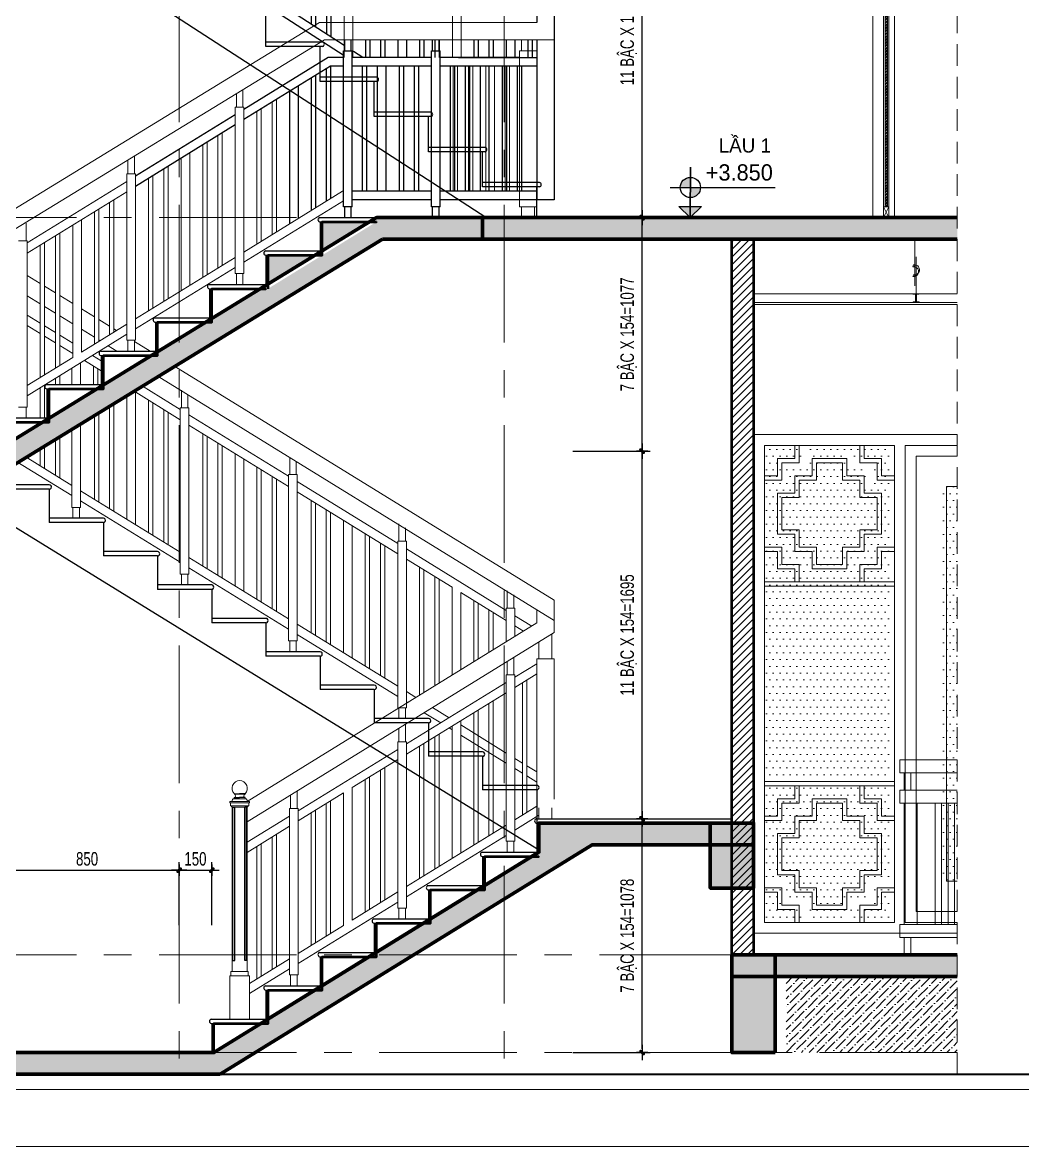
# Model space of a CAD drawing. Header units: inches. Extents: x 88947 to 296847, y 35049 to 161062.
# Drawn here: x 225473 to 230088, y 87555 to 92738 of the extents above; entities that cross this region are included whole.
import ezdxf
from ezdxf.xclip import XClip

# ---------------------------------------------------------------- set-up
doc = ezdxf.new("R2010")
doc.units = ezdxf.units.IN
doc.header["$MEASUREMENT"] = 0
doc.header["$XCLIPFRAME"] = 0
doc.header["$PDMODE"] = 1
for name, pattern in [('ACAD_ISO03W100', [30, 12, -18]), ('CENTER', [50.8, 31.75, -6.35, 6.35, -6.35]), ('DASHED', [0.75, 0.5, -0.25])]:
    doc.linetypes.add(name, pattern=pattern)
for name, color, linetype, lineweight in [('A-Dims', 145, 'Continuous', 25), ('A-Text', 30, 'Continuous', 9), ('A-Wall', 2, 'Continuous', 35), ('CUA', 42, 'Continuous', 20), ('DIM', 7, 'Continuous', 25), ('HACTH', 8, 'Continuous', 5), ('HATCH', 8, 'Continuous', 5), ('KHUNG 1', 6, 'Continuous', 70), ('KHUNG 2', 144, 'Continuous', 18), ('KY HIEU', 4, 'Continuous', 25), ('mb$0$CUA', 42, 'Continuous', 20), ('mb$0$HATCH', 69, 'Continuous', 15), ('mb$0$net manh', 251, 'Continuous', 5), ('NETMANH', 192, 'Continuous', 18), ('netthay', 254, 'Continuous', 25), ('NTHAY2', 51, 'Continuous', 25), ('THAY', 3, 'Continuous', 18), ('TRUC', 252, 'ACAD_ISO03W100', 13), ('TUONG', 4, 'Continuous', 50), ('vdung', 56, 'Continuous', 9)]:
    doc.layers.add(name, color=color, linetype=linetype, lineweight=lineweight)
doc.layers.add('NHO', color=8, linetype='Continuous')
doc.layers.add('text', color=2, linetype='Continuous')
doc.styles.add('FRANKO', font='VFRANKO.TTF')
doc.styles.add('TEXT', font='VHELVCN.TTF')
doc.styles.add('VNI-HELVE-CONDENSE', font='VNARIAL.TTF', dxfattribs={"width": 0.7})
doc.dimstyles.new('TAS-50', dxfattribs={"dimscale": 25, "dimtxt": 2.5, "dimasz": 0.7, "dimexe": 1.5, "dimexo": 1.5, "dimgap": 0.8, "dimtad": 1, "dimdec": 0, "dimzin": 3, "dimdsep": 46, "dimtxsty": 'VNI-HELVE-CONDENSE', "dimblk": 'TICK', "dimcen": 2.5, "dimclrt": 71, "dimazin": 2, "dimtfac": 0.75, "dimtdec": 0, "dimtix": 1, "dimtmove": 2, "dimatfit": 2, "dimldrblk": 'TICK123', "dimfxl": 1.5, "dimtolj": 1, "dimtzin": 0, "dimarcsym": 0})
pattern_1 = [(45, (228746.373, 88437.934), (-17.67767, 17.67767), [])]
pattern_2 = [(180, (1285.023, 940), (-15.625, 31.25), [0, -31.25])]
pattern_3 = [(7e-15, (1414.978, 940), (15.625, 31.25), [0, -31.25])]

# ---------------------------------------------------------------- blocks, each defined once
blk = doc.blocks.new('A$C321E587E')
at = {"layer": 'netthay'}
for p, q in [((-12.3, 154), (250, 154)), ((-12.3, 134), (250, 134)), ((-10, 134), (-10, 0))]:
    blk.add_line(p, q, dxfattribs=at)
blk.add_arc((-9.7, 144), 10.3, 104.4486, 255.5514, dxfattribs=at)
at = {"layer": 'TUONG'}
blk.add_lwpolyline([(0, -20), (0, 134), (250, 134), (250, 134)], dxfattribs=at)
blk = doc.blocks.new('A$C779A4126')
at = {"layer": 'netthay'}
for p, q in [((0, 154), (-250, 154)), ((0, 134), (-250, 134)), ((0, 134), (0, -20))]:
    blk.add_line(p, q, dxfattribs=at)
blk.add_arc((0.3, 144), 10, 268.513, 91.487, dxfattribs=at)
blk = doc.blocks.new('A$C1CBE0E52')
at = {"layer": 'NHO'}
for p, q in [((-24.3, 1039.7), (0, 1039.7)), ((24.9, 1039.7), (0, 1039.7)), ((-24.8, 1021.4), (0, 1021.4)), ((25.5, 1021.4), (0, 1021.4)), ((-35, 977.6), (-22.8, 977.6)), ((-31.9, 419.5), (-31.9, 977.6)), ((-22.8, 419.5), (-22.8, 977.6)), ((23.4, 419.5), (23.4, 977.6)), ((35, 977.6), (23.4, 977.6)), ((32, 419.5), (32, 977.6)), ((-31.9, 270.2), (-31.9, 419.5)), ((-22.8, 270.2), (-22.8, 419.5)), ((23.4, 270.2), (23.5, 419.5)), ((32, 270.2), (32, 419.5)), ((-35, 270.2), (-22.8, 270.2)), ((35, 270.2), (23.4, 270.2))]:
    blk.add_line(p, q, dxfattribs=at)
at = {"layer": 'THAY'}
for p, q in [((-24.3, 1036.7), (-24.3, 1039.7)), ((-24.3, 1036.7), (0, 1036.7)), ((24.9, 1036.7), (0, 1036.7)), ((24.9, 1036.7), (24.9, 1039.7)), ((-45.2, 1004.1), (0, 1004.1)), ((-45.2, 998), (-45.2, 1004.1)), ((-45.2, 998), (0, 998)), ((-42.1, 983.7), (-42.1, 998)), ((-24.8, 1016.3), (-24.8, 1021.4)), ((-24.8, 1016.3), (0, 1016.3)), ((25.5, 1016.3), (0, 1016.3)), ((45.2, 1004.1), (0, 1004.1)), ((45.2, 998), (0, 998)), ((25.5, 1016.3), (25.5, 1021.4)), ((42.2, 983.7), (42.2, 998)), ((45.2, 998), (45.2, 1004.1)), ((-42.1, 983.7), (0, 983.7)), ((-35, 977.6), (0, 977.6)), ((-35, 419.5), (-35, 977.6)), ((42.2, 983.7), (0, 983.7)), ((35, 977.6), (0, 977.6)), ((35, 419.5), (35, 977.6)), ((-35, 220), (-35, 419.5)), ((35, 220), (35, 419.5)), ((-40.1, 199.9), (-40.1, 220)), ((-40.1, 220), (40.1, 220)), ((40.1, 199.9), (40.1, 220)), ((-45.2, 0), (-45.2, 199.9)), ((-45.2, 199.9), (45.2, 199.9)), ((45.2, 0), (45.2, 199.9))]:
    blk.add_line(p, q, dxfattribs=at)
blk.add_lwpolyline([(45.2, 0), (-45.2, 0)], dxfattribs=at)
for centre, radius, start, end in [((0.3, 1064.8), 35.2, 314.4153, 225.5847), ((-26.9, 1029.1), 7.99, 284.8442, 71.0811), ((27.5, 1029.1), 7.99, 108.9189, 255.1558), ((-24.6, 1005.8), 10.5, 90.9657, 189.4231), ((25.2, 1006.2), 10.1, 347.5717, 88.3198), ((-32.7, 983.5), 6.4, 178.6567, 248.7234), ((32.7, 983.5), 6.4, 291.2766, 1.3433)]:
    blk.add_arc(centre, radius, start, end, dxfattribs=at)
blk = doc.blocks.new('A$C07F568BA')
at = {"layer": 'THAY'}
for points in [[(15, 817.4), (15, 897.7)], [(-15, 817.4), (-15, 879.2)], [(-20, 50), (-20, 817.4)], [(-20, 817.4), (20, 817.4)], [(20, 50), (20, 817.4)], [(20, 50), (-20, 50)], [(-15, 0), (-15, 50)], [(15, 0), (15, 50)]]:
    blk.add_lwpolyline(points, dxfattribs=at)
blk = doc.blocks.new('A$C10AF0E8B')
at = {"layer": 'THAY'}
for points in [[(380, 844.8), (380, 234.1)], [(400, 857.1), (400, 246.4)], [(310, 801.7), (310, 191)], [(330, 814), (330, 203.3)], [(210, 740.1), (210, 129.4)], [(250, 764.7), (250, 154)], [(130, 690.8), (130, 80.1)], [(150, 703.1), (150, 92.4)], [(60, 647.7), (60, 37)], [(80, 660), (80, 49.3)]]:
    blk.add_lwpolyline(points, dxfattribs=at)
at = {"layer": 'NETMANH'}
blk.add_blockref('A$C07F568BA', (480, 158.9), dxfattribs=at)
blk = doc.blocks.new('A$C20893CA2')
at = {"layer": 'THAY'}
for points in [[(380, 844.8), (380, 234.1)], [(400, 857.1), (400, 246.4)], [(310, 801.7), (310, 191)], [(330, 814), (330, 203.3)], [(210, 740.1), (210, 129.4)], [(250, 764.7), (250, 154)], [(130, 690.8), (130, 80.1)], [(150, 703.1), (150, 92.4)], [(60, 647.7), (60, 37)], [(80, 660), (80, 49.3)]]:
    blk.add_lwpolyline(points, dxfattribs=at)
blk = doc.blocks.new('A$C775C7D07')
blk.add_line((12.2, 141.9), (-250, 141.9))
for points in [[(12.2, 161.9), (-250, 161.9)], [(0, -20), (0, 141.9), (0, 141.9)]]:
    blk.add_lwpolyline(points)
blk.add_arc((9.7, 151.9), 10.3, 284.4486, 75.5514)
blk = doc.blocks.new('A$C74974F73')
for points in [[(465, 489.7), (5, 787.6)], [(465, 442), (5, 739.9)], [(62.8, 702.5), (62.8, 83)], [(82.8, 689.6), (82.8, 70.1)], [(132.8, 657.2), (132.8, 37.7)], [(152.8, 644.2), (152.8, 24.2)], [(212.8, 605.4), (212.8, -14.1)], [(252.8, 579.5), (252.8, -40)], [(312.8, 540.6), (312.8, -78.9)], [(332.8, 527.7), (332.8, -91.9)], [(382.8, 495.3), (382.8, -124.2)], [(402.8, 482.3), (402.8, -137.2)], [(465, -177.5), (5, 120.4)], [(465, -225.2), (5, 72.8)]]:
    blk.add_lwpolyline(points)
blk = doc.blocks.new('A$C7AC3160D')
at = {"layer": 'CUA'}
for points in [[(160, 0), (160, -80), (80, -80), (80, -160), (0, -160)], [(140, 0), (140, -60), (60, -60), (60, -140), (0, -140)], [(440, 0), (440, -80), (520, -80), (520, -160), (600, -160)], [(460, 0), (460, -60), (540, -60), (540, -140), (600, -140)], [(520, -240), (440, -240), (440, -160), (360, -160), (360, -80), (240, -80), (240, -160), (160, -160), (160, -240), (80, -240), (80, -390), (160, -390), (160, -470), (240, -470), (240, -550), (360, -550), (360, -470), (440, -470), (440, -390), (520, -390), (520, -240)], [(160, -630), (160, -550), (80, -550), (80, -470), (0, -470)], [(140, -630), (140, -570), (60, -570), (60, -490), (0, -490)], [(440, -630), (440, -550), (520, -550), (520, -470), (600, -470)], [(460, -630), (460, -570), (540, -570), (540, -490), (600, -490)], [(600, -630), (0, -630)], [(600, -650), (0, -650)]]:
    blk.add_lwpolyline(points, dxfattribs=at)
blk.add_lwpolyline([(540, -220), (460, -220), (460, -140), (380, -140), (380, -60), (220, -60), (220, -140), (140, -140), (140, -220), (60, -220), (60, -410), (140, -410), (140, -490), (220, -490), (220, -570), (380, -570), (380, -490), (460, -490), (460, -410), (540, -410)], close=True, dxfattribs=at)
blk = doc.blocks.new('A$C37A56C2E')
at = {"layer": 'HACTH'}
h = blk.add_hatch(dxfattribs=at)
h.set_pattern_fill('DOTS', color=256, scale=500, style=0)
h.set_pattern_definition(pattern_2)
h.paths.add_polyline_path([(1280, 240), (1280, 2060), (865, 2060), (865, 240)])
h = blk.add_hatch(dxfattribs=at)
h.set_pattern_fill('DOTS', color=256, scale=500, style=0)
h.set_pattern_definition(pattern_2)
h.paths.add_polyline_path([(1280, 240), (1280, 2060), (865, 2060), (865, 240)])
h = blk.add_hatch(dxfattribs=at)
h.set_pattern_fill('DOTS', color=256, scale=500, style=0)
h.set_pattern_definition(pattern_3)
h.paths.add_polyline_path([(1420, 2060), (1835, 2060), (1835, 240), (1420, 240)])
h = blk.add_hatch(dxfattribs=at)
h.set_pattern_fill('DOTS', color=256, scale=500, style=0)
h.set_pattern_definition(pattern_3)
h.paths.add_polyline_path([(1420, 2060), (1810, 2060), (1810, 240), (1420, 240)])
at = {"layer": 'HATCH'}
h = blk.add_hatch(dxfattribs=at)
h.set_pattern_fill('DOTS', color=256, scale=500, style=0)
h.set_pattern_definition([(180, (625.022, 50.008), (-15.625, 31.25), [0, -31.25])])
h.paths.add_polyline_path([(50, 2050), (150, 2050), (150, 2150), (250, 2150), (250, 2250), (425, 2250), (425, 2150), (525, 2150), (525, 2050), (625, 2050), (625, 250), (525, 250), (525, 150), (425, 150), (425, 50), (250, 50), (250, 150), (150, 150), (150, 250), (50, 250)])
h.paths.add_polyline_path([(445, 2250), (625, 2250), (625, 2070), (545, 2070), (545, 2170), (445, 2170)], flags=17)
h.paths.add_polyline_path([(50, 2250), (230, 2250), (230, 2170), (130, 2170), (130, 2070), (50, 2070)], flags=17)
h.paths.add_polyline_path([(50, 230), (130, 230), (130, 130), (230, 130), (230, 50), (50, 50)], flags=17)
h.paths.add_polyline_path([(445, 130), (545, 130), (545, 230), (625, 230), (625, 50), (445, 50)])
h = blk.add_hatch(dxfattribs=at)
h.set_pattern_fill('DOTS', color=256, scale=500, style=0)
h.set_pattern_definition([(0, (2049.978, 50.008), (15.625, 31.25), [0, -31.25])])
h.paths.add_polyline_path([(2625, 2050), (2525, 2050), (2525, 2150), (2425, 2150), (2425, 2250), (2250, 2250), (2250, 2150), (2150, 2150), (2150, 2050), (2050, 2050), (2050, 250), (2150, 250), (2150, 150), (2250, 150), (2250, 50), (2425, 50), (2425, 150), (2525, 150), (2525, 250), (2625, 250)])
h.paths.add_polyline_path([(2230, 2250), (2050, 2250), (2050, 2070), (2130, 2070), (2130, 2170), (2230, 2170)], flags=17)
h.paths.add_polyline_path([(2625, 2250), (2445, 2250), (2445, 2170), (2545, 2170), (2545, 2070), (2625, 2070)], flags=17)
h.paths.add_polyline_path([(2625, 230), (2545, 230), (2545, 130), (2445, 130), (2445, 50), (2625, 50)], flags=17)
h.paths.add_polyline_path([(2230, 130), (2130, 130), (2130, 230), (2050, 230), (2050, 50), (2230, 50)])
at = {"layer": 'CUA'}
for points in [[(0, 0), (0, 2300), (2700, 2300), (2700, 0)], [(650, 2250), (50, 2250), (50, 50), (650, 50)], [(2000, 2250), (700, 2250), (700, 50), (2000, 50)], [(2050, 2250), (2650, 2250), (2650, 50), (2050, 50)], [(1280, 2200), (1950, 2200), (1950, 100), (1280, 100)], [(1420, 2060), (1810, 2060), (1810, 240), (1420, 240)]]:
    blk.add_lwpolyline(points, close=True, dxfattribs=at)
for points in [[(650, 50), (50, 50), (50, 2250), (650, 2250)], [(650, 2250), (650, 50)], [(700, 2250), (2000, 2250)], [(700, 2250), (700, 50)], [(2000, 2250), (2000, 50)], [(2050, 2250), (2650, 2250), (2650, 50), (2050, 50)], [(2050, 2250), (2050, 50)], [(750, 2200), (750, 100), (1950, 100), (1950, 2200), (750, 2200)], [(1490, 2200), (750, 2200), (750, 100), (1490, 100)], [(1280, 2060), (890, 2060), (890, 240), (1280, 240)], [(2000, 50), (700, 50)]]:
    blk.add_lwpolyline(points, dxfattribs=at)
at = {"layer": 'vdung', "xscale": -1}
blk.add_blockref('A$C7AC3160D', (650, 2250), dxfattribs=at)
at = {"layer": 'vdung'}
blk.add_blockref('A$C7AC3160D', (2050, 2250), dxfattribs=at)
at = {"layer": 'vdung', "rotation": 180}
blk.add_blockref('A$C7AC3160D', (650, 50), dxfattribs=at)
at = {"layer": 'vdung', "xscale": -1, "rotation": 180}
blk.add_blockref('A$C7AC3160D', (2050, 50), dxfattribs=at)
blk = doc.blocks.new('A$C6B9F0B18')
for points in [[(-2025, 740), (-675, 740), (-675, 800), (-2025, 800), (-2025, 740), (-2025, 740)], [(-1320, 660), (-1320, 740), (-1380, 740), (-1380, 660)], [(-2025, 600), (-675, 600), (-675, 660), (-2025, 660), (-2025, 600), (-2025, 600)], [(-1380, 600), (-1380, 40)], [(-1320, 40), (-1320, 600)], [(-2025, -20), (-675, -20), (-675, 40), (-2025, 40), (-2025, -20), (-2025, -20)], [(-1380, -20), (-1380, -100), (-1320, -100), (-1320, -20)]]:
    blk.add_lwpolyline(points)
for points in [[(-2005, 740), (-1975, 740), (-1975, 660), (-2005, 660)], [(-695, 740), (-725, 740), (-725, 660), (-695, 660)], [(-2005, 600), (-1945, 600), (-1945, 40), (-2005, 40)], [(-1862.5, 600), (-1832.5, 600), (-1832.5, 40), (-1862.5, 40)], [(-1802.5, 600), (-1772.5, 600), (-1772.5, 40), (-1802.5, 40)], [(-1692.5, 600), (-1632.5, 600), (-1632.5, 40), (-1692.5, 40)], [(-1552.5, 600), (-1522.5, 600), (-1522.5, 40), (-1552.5, 40)], [(-1492.5, 600), (-1462.5, 600), (-1462.5, 40), (-1492.5, 40)], [(-1207.5, 600), (-1237.5, 600), (-1237.5, 40), (-1207.5, 40)], [(-1147.5, 600), (-1177.5, 600), (-1177.5, 40), (-1147.5, 40)], [(-1007.5, 600), (-1067.5, 600), (-1067.5, 40), (-1007.5, 40)], [(-897.5, 600), (-927.5, 600), (-927.5, 40), (-897.5, 40)], [(-837.5, 600), (-867.5, 600), (-867.5, 40), (-837.5, 40)], [(-695, 600), (-755, 600), (-755, 40), (-695, 40)], [(-2005, -20), (-1975, -20), (-1975, -100), (-2005, -100)], [(-695, -20), (-725, -20), (-725, -100), (-695, -100)]]:
    blk.add_lwpolyline(points, close=True)
blk.add_blockref('A$C37A56C2E', (-2700, 0))
blk = doc.blocks.new('khung ten')
at = {"layer": 'A-Wall', "ltscale": 0.7}
blk.add_lwpolyline([(267204, -219099), (305804, -219099), (305804, -190799), (267204, -190799)], close=True, dxfattribs=at)
at = {"layer": 'KHUNG 2', "ltscale": 0.7}
blk.add_lwpolyline([(267004, -219299), (306004, -219299), (306004, -190599), (267004, -190599)], close=True, dxfattribs=at)
at = {"layer": 'NETMANH', "ltscale": 0.7}
blk.add_lwpolyline([(265004, -220042), (307004, -220042), (307004, -190342), (265004, -190342)], close=True, dxfattribs=at)
blk = doc.blocks.new('TICK')
at = {"layer": 'A-Dims', "color": 1}
for p, q in [((-2, 0), (2, 0)), ((0, 1.5), (0, -1.5))]:
    blk.add_line(p, q, dxfattribs=at)
at = {"layer": 'A-Dims', "color": 1, "const_width": 0.788}
blk.add_lwpolyline([(-0.33, -0.35), (0.38, 0.38)], dxfattribs=at)
at = {"layer": 'A-Dims', "color": 1, "const_width": 0.394}
for points in [[(0.24, 0.52, -0.414214), (0.52, 0.52, -1)], [(0.52, 0.52, -0.414214), (0.52, 0.24, -1)], [(-0.47, -0.21, 0.414214), (-0.47, -0.49, 1)], [(-0.47, -0.49, 0.414214), (-0.19, -0.49, 1)]]:
    blk.add_lwpolyline(points, format="xyb", dxfattribs=at)
blk = doc.blocks.new('*D4183')
at = {"layer": 'Defpoints', "color": 0}
for p in [(226196.4, 88828.8), (225346.4, 88537.9), (226196.4, 88537.9)]:
    blk.add_point(p, dxfattribs=at)
at = {"layer": 'DIM', "color": 0, "lineweight": -2}
for p, q in [((225346.4, 88575.4), (225346.4, 88866.3)), ((226196.4, 88575.4), (226196.4, 88866.3)), ((225363.9, 88828.8), (226178.9, 88828.8))]:
    blk.add_line(p, q, dxfattribs=at)
at = {"layer": 'DIM', "color": 0, "lineweight": -2, "xscale": 17.5, "yscale": 17.5, "zscale": 17.5, "rotation": 180}
blk.add_blockref('TICK', (225346.4, 88828.8), dxfattribs=at)
at = {"layer": 'DIM', "color": 0, "lineweight": -2, "xscale": 17.5, "yscale": 17.5, "zscale": 17.5}
blk.add_blockref('TICK', (226196.4, 88828.8), dxfattribs=at)
at = {"layer": 'DIM', "color": 71, "insert": (225771.4, 88880.7), "char_height": 62.5, "attachment_point": 5, "style": 'VNI-HELVE-CONDENSE'}
blk.add_mtext('\\A1;850', dxfattribs=at)
blk = doc.blocks.new('TICK123')
at = {"layer": 'A-Dims', "color": 1}
blk.add_lwpolyline([(0.05, 0, 0, 0.84, 0), (-2.11, 0, 8.4, 8.4, 0)], format="xyseb", dxfattribs=at)
blk = doc.blocks.new('*D4184')
at = {"layer": 'Defpoints', "color": 0}
for p in [(226346.4, 88828.8), (226196.4, 88537.9), (226346.4, 88537.9)]:
    blk.add_point(p, dxfattribs=at)
at = {"layer": 'DIM', "color": 0, "lineweight": -2}
for p, q in [((226196.4, 88575.4), (226196.4, 88866.3)), ((226346.4, 88575.4), (226346.4, 88866.3)), ((226213.9, 88828.8), (226328.9, 88828.8))]:
    blk.add_line(p, q, dxfattribs=at)
at = {"layer": 'DIM', "color": 0, "lineweight": -2, "xscale": 17.5, "yscale": 17.5, "zscale": 17.5, "rotation": 180}
blk.add_blockref('TICK', (226196.4, 88828.8), dxfattribs=at)
at = {"layer": 'DIM', "color": 0, "lineweight": -2, "xscale": 17.5, "yscale": 17.5, "zscale": 17.5}
blk.add_blockref('TICK', (226346.4, 88828.8), dxfattribs=at)
at = {"layer": 'DIM', "color": 71, "insert": (226271.4, 88880.7), "char_height": 62.5, "attachment_point": 5, "style": 'VNI-HELVE-CONDENSE'}
blk.add_mtext('\\A1;150', dxfattribs=at)
blk = doc.blocks.new('*D4185')
at = {"layer": 'Defpoints', "color": 0}
for p in [(227974.4, 89065.9), (228332.1, 89065.9), (227974.4, 87987.9)]:
    blk.add_point(p, dxfattribs=at)
at = {"layer": 'DIM', "color": 0, "lineweight": -2}
for p, q in [((228011.9, 89065.9), (228369.6, 89065.9)), ((228332.1, 88005.4), (228332.1, 89048.4)), ((228011.9, 87987.9), (228369.6, 87987.9))]:
    blk.add_line(p, q, dxfattribs=at)
at = {"layer": 'DIM', "color": 0, "lineweight": -2, "xscale": 17.5, "yscale": 17.5, "zscale": 17.5}
for p, rotation in [((228332.1, 89065.9), 90), ((228332.1, 87987.9), 270)]:
    blk.add_blockref('TICK', p, dxfattribs=dict(at, rotation=rotation))
at = {"layer": 'DIM', "color": 71, "insert": (228270.2, 88526.9), "char_height": 62.5, "attachment_point": 5, "rotation": 90, "style": 'VNI-HELVE-CONDENSE'}
blk.add_mtext('\\A1;7 B{\\fArial|b0|i0|c0|p34;ẬC X 154=}1078', dxfattribs=at)
blk = doc.blocks.new('*D4186')
at = {"layer": 'Defpoints', "color": 0}
for p in [(227974.4, 90761.3), (228332.1, 90761.3), (227974.4, 89065.9)]:
    blk.add_point(p, dxfattribs=at)
at = {"layer": 'DIM', "color": 0, "lineweight": -2}
for p, q in [((228011.9, 90761.3), (228369.6, 90761.3)), ((228332.1, 89083.4), (228332.1, 90743.8)), ((228011.9, 89065.9), (228369.6, 89065.9))]:
    blk.add_line(p, q, dxfattribs=at)
at = {"layer": 'DIM', "color": 0, "lineweight": -2, "xscale": 17.5, "yscale": 17.5, "zscale": 17.5}
for p, rotation in [((228332.1, 90761.3), 90), ((228332.1, 89065.9), 270)]:
    blk.add_blockref('TICK', p, dxfattribs=dict(at, rotation=rotation))
at = {"layer": 'DIM', "color": 71, "insert": (228270.2, 89913.6), "char_height": 62.5, "attachment_point": 5, "rotation": 90, "style": 'VNI-HELVE-CONDENSE'}
blk.add_mtext('\\A1;11 B{\\fArial|b0|i0|c0|p34;ẬC X 154}=1695', dxfattribs=at)
blk = doc.blocks.new('*D4187')
at = {"layer": 'Defpoints', "color": 0}
for p in [(227974.4, 91837.9), (228332.1, 91837.9), (227974.4, 90761.3)]:
    blk.add_point(p, dxfattribs=at)
at = {"layer": 'DIM', "color": 0, "lineweight": -2}
for p, q in [((228011.9, 91837.9), (228369.6, 91837.9)), ((228332.1, 90778.8), (228332.1, 91820.4)), ((228011.9, 90761.3), (228369.6, 90761.3))]:
    blk.add_line(p, q, dxfattribs=at)
at = {"layer": 'DIM', "color": 0, "lineweight": -2, "xscale": 17.5, "yscale": 17.5, "zscale": 17.5}
for p, rotation in [((228332.1, 91837.9), 90), ((228332.1, 90761.3), 270)]:
    blk.add_blockref('TICK', p, dxfattribs=dict(at, rotation=rotation))
at = {"layer": 'DIM', "color": 71, "insert": (228270.2, 91299.6), "char_height": 62.5, "attachment_point": 5, "rotation": 90, "style": 'VNI-HELVE-CONDENSE'}
blk.add_mtext('\\A1;7 B{\\fArial|b0|i0|c0|p34;ẬC X 154}=1077', dxfattribs=at)
blk = doc.blocks.new('*D4188')
at = {"layer": 'Defpoints', "color": 0}
for p in [(227974.4, 93617.9), (228332.1, 93617.9), (227974.4, 91837.9)]:
    blk.add_point(p, dxfattribs=at)
at = {"layer": 'DIM', "color": 0, "lineweight": -2}
for p, q in [((228011.9, 93617.9), (228369.6, 93617.9)), ((228332.1, 91855.4), (228332.1, 93600.4)), ((228011.9, 91837.9), (228369.6, 91837.9))]:
    blk.add_line(p, q, dxfattribs=at)
at = {"layer": 'DIM', "color": 0, "lineweight": -2, "xscale": 17.5, "yscale": 17.5, "zscale": 17.5}
for p, rotation in [((228332.1, 93617.9), 90), ((228332.1, 91837.9), 270)]:
    blk.add_blockref('TICK', p, dxfattribs=dict(at, rotation=rotation))
at = {"layer": 'DIM', "color": 71, "insert": (228270.2, 92727.9), "char_height": 62.5, "attachment_point": 5, "rotation": 90, "style": 'VNI-HELVE-CONDENSE'}
blk.add_mtext('\\A1;11 B{\\fArial|b0|i0|c0|p34;ẬC X 162}=1780', dxfattribs=at)
blk = doc.blocks.new('A$C688775B1')
h = blk.add_hatch(color=256)
h.paths.add_polyline_path([(332, 278), (332, 372, 0.414214), (239, 278)])
h.paths.add_polyline_path([(332, 278), (332, 185, 0.414214), (426, 278)])
h = blk.add_hatch(color=256)
h.paths.add_polyline_path([(434, 104), (330, 104), (330, 0)])
h.paths.add_polyline_path([(330, 104), (226, 104), (330, 0)])
for p, q in [((332, 465), (330, 0)), ((330, 0), (332, 465)), ((145, 278), (1114, 278)), ((330, 0), (226, 104)), ((226, 104), (434, 104)), ((330, 0), (434, 104)), ((0, 0), (660, 0))]:
    blk.add_line(p, q)
blk.add_circle((332, 278), 93.5)
at = {"style": 'TEXT'}
blk.add_attdef('CAO ÑOÄ', (474, 342), '', height=170, dxfattribs=at)

msp = doc.modelspace()

# ---------------------------------------------------------------- hatches: boundary and pattern name
at = {"layer": 'HACTH'}
h = msp.add_hatch(dxfattribs=at)
h.set_pattern_fill('ANSI31', color=256, scale=200, style=0)
h.set_pattern_definition(pattern_1)
h.paths.add_polyline_path([(228746.4, 91737.9), (228846.4, 91737.9), (228846.4, 88437.9), (228746.4, 88437.9)])
h = msp.add_hatch(dxfattribs=at)
h.set_pattern_fill('ANSI31', color=256, scale=200, style=0)
h.set_pattern_definition(pattern_1)
h.paths.add_polyline_path([(228746.4, 91737.9), (228846.4, 91737.9), (228846.4, 88437.9), (228746.4, 88437.9)])
h = msp.add_hatch(dxfattribs=at)
h.set_pattern_fill('ANSI31', color=256, scale=200, style=0)
h.set_pattern_definition(pattern_1)
h.paths.add_polyline_path([(228746.4, 91737.9), (228846.4, 91737.9), (228846.4, 88437.9), (228746.4, 88437.9)])
h = msp.add_hatch(dxfattribs=at)
h.set_pattern_fill('ANSI31', color=256, scale=200, style=0)
h.set_pattern_definition(pattern_1)
h.paths.add_polyline_path([(228746.4, 91737.9), (228846.4, 91737.9), (228846.4, 88437.9), (228746.4, 88437.9)])
h = msp.add_hatch(dxfattribs=at)
h.set_pattern_fill('ANSI36', color=256, scale=200, style=0)
h.set_pattern_definition([(45, (228996.373, 87987.934), (13.25825, 48.6136), [62.5, -12.5, 0, -12.5])])
h.paths.add_polyline_path([(229786.4, 87987.9), (229786.4, 88337.9), (228996.4, 88337.9), (228996.4, 87987.9)])
at = {"layer": 'KHUNG 1'}
h = msp.add_hatch(color=256, dxfattribs=at)
h.paths.add_polyline_path([(227134, 91737.9), (227596.4, 91737.9), (227596.4, 91838.3), (227106.4, 91838.3), (225344.2, 90759.9), (224446.4, 90759.9), (224446.4, 90659.9), (225372.3, 90659.9)])
edge = h.paths.add_edge_path(flags=17)
edge.add_line((226844.1, 91838.3), (227106.4, 91838.3))
edge = h.paths.add_edge_path(flags=17)
edge.add_line((226844.1, 91818.3), (227106.4, 91818.3))
edge = h.paths.add_edge_path(flags=17)
edge.add_arc((226846.7, 91828.3), 10.3, 104.4486, 255.5514)
edge = h.paths.add_edge_path(flags=17)
edge.add_line((226846.4, 91818.3), (226846.4, 91684.3))
edge = h.paths.add_edge_path(flags=16)
edge.add_line((226856.4, 91664.3), (226856.4, 91818.3))
edge.add_line((226856.4, 91818.3), (227106.4, 91818.3))
edge = h.paths.add_edge_path(flags=17)
edge.add_line((226594.1, 91684.3), (226856.4, 91684.3))
edge = h.paths.add_edge_path(flags=17)
edge.add_line((226594.1, 91664.3), (226856.4, 91664.3))
edge = h.paths.add_edge_path(flags=17)
edge.add_arc((226596.7, 91674.3), 10.3, 104.4486, 255.5514)
edge = h.paths.add_edge_path(flags=17)
edge.add_line((226596.4, 91664.3), (226596.4, 91530.3))
edge = h.paths.add_edge_path(flags=16)
edge.add_line((226606.4, 91510.3), (226606.4, 91664.3))
edge.add_line((226606.4, 91664.3), (226856.4, 91664.3))
msp.add_hatch(color=256, dxfattribs=at).paths.add_polyline_path([(226384.7, 87887.9), (228102.2, 88945.9), (228846.4, 88945.9), (228846.4, 89045.9), (227856.4, 89045.9), (227856.4, 88911.9), (226356.4, 87987.9), (224246.4, 87987.9), (224246.4, 87887.9)])
at = {"layer": 'mb$0$HATCH'}
h = msp.add_hatch(dxfattribs=at)
h.set_pattern_fill('ANSI32', color=256, angle=-90, style=0)
h.set_pattern_definition([(225, (229463.873, 93137.934), (-6.73519, 6.73519), []), (225, (229463.873, 93133.444), (-6.73519, 6.73519), [])])
h.paths.add_polyline_path([(229453.9, 94157.9), (229453.9, 91887.9), (229463.9, 91887.9), (229463.9, 94157.9)])

# ---------------------------------------------------------------- linework, layer by layer
at = {"layer": 'CUA'}
msp.add_lwpolyline([(229471.4, 91837.9), (229446.4, 91837.9), (229446.4, 91887.9), (229471.4, 91887.9)], close=True, dxfattribs=at)
at = {"layer": 'HATCH'}
for p, q in [((229590.1, 91614.7), (229590.1, 91737.9)), ((229596.4, 91613.4), (229596.4, 91657.3)), ((229585.1, 91619.9), (229580.9, 91611.2)), ((229590.1, 91570.3), (229590.1, 91610.6)), ((229596.4, 91571.8), (229596.4, 91608.9)), ((229585.9, 91575), (229581.8, 91566.4)), ((229590.1, 91523.9), (229590.1, 91567.1)), ((229596.4, 91486.9), (229596.4, 91568.8))]:
    msp.add_line(p, q, dxfattribs=at)
for points in [[(228846.4, 91486.9), (229786.4, 91486.9)], [(228846.4, 91446.9), (229786.4, 91446.9)]]:
    msp.add_lwpolyline(points, dxfattribs=at)
for points in [[(229595.9, 91486.9), (229581.4, 91486.9), (229583.4, 91484.9), (229593.9, 91484.9), (229593.9, 91448.9), (229583.4, 91448.9), (229581.4, 91446.9), (229595.9, 91446.9)], [(229596.9, 91486.9), (229611.4, 91486.9), (229609.4, 91484.9), (229598.9, 91484.9), (229598.9, 91448.9), (229609.4, 91448.9), (229611.4, 91446.9), (229596.9, 91446.9)]]:
    msp.add_lwpolyline(points, close=True, dxfattribs=at)
for centre in [(229585.2, 91588.9), (229589.4, 91597.5)]:
    msp.add_arc(centre, 22.8, 261.3484, 100.7102, dxfattribs=at)
at = {"layer": 'HATCH', "extrusion": (0, 0, -1)}
for centre, start_param, end_param in [((229589.9, 91615.5), 1.570796326805798, 7.853981633985384), ((229596.3, 91614.2), 1.570796326806104, 7.85398163398569)]:
    msp.add_ellipse(centre, major_axis=(-1.5, 0.61), ratio=0.439393, start_param=start_param, end_param=end_param, dxfattribs=at)
for centre in [(229590.5, 91571.1), (229596.2, 91572.4)]:
    msp.add_ellipse(centre, major_axis=(1.54, 0.67), ratio=0.366384, dxfattribs=at)
at = {"layer": 'KHUNG 1'}
for points in [[(227134, 91737.9), (227596.4, 91737.9), (227596.4, 91838.3), (227106.4, 91838.3), (225344.2, 90759.9), (224446.4, 90759.9), (224446.4, 90659.9), (225372.3, 90659.9), (227134, 91737.9)], [(228846.4, 88745.9), (228646.4, 88745.9), (228646.4, 89045.9), (228846.4, 89045.9)], [(228946.4, 87987.9), (228746.4, 87987.9), (228746.4, 88437.9), (228946.4, 88437.9)]]:
    msp.add_lwpolyline(points, close=True, dxfattribs=at)
for points in [[(229786.4, 91837.9), (227596.4, 91837.9), (227596.4, 91737.9), (229786.4, 91737.9)], [(226384.7, 87887.9), (228102.2, 88945.9), (228846.4, 88945.9), (228846.4, 89045.9), (227856.4, 89045.9), (227856.4, 88911.9), (226356.4, 87987.9), (224246.4, 87987.9), (224246.4, 87887.9), (226384.7, 87887.9)], [(229786.4, 88437.9), (228746.4, 88437.9), (228746.4, 88337.9), (229786.4, 88337.9)]]:
    msp.add_lwpolyline(points, dxfattribs=at)
for points in [[(227596.4, 91837.9), (229786.4, 91837.9), (227596.4, 91737.9), (229786.4, 91737.9)], [(228846.4, 89045.9), (228646.4, 89045.9), (228846.4, 88745.9), (228646.4, 88745.9)], [(228746.4, 88437.9), (229786.4, 88437.9), (228746.4, 88337.9), (229786.4, 88337.9)], [(228946.4, 88437.9), (228746.4, 88437.9), (228946.4, 87987.9), (228746.4, 87987.9)]]:
    msp.add_solid(points, dxfattribs=at)
at = {"layer": 'KHUNG 2', "linetype": 'DASHED', "ltscale": 200}
msp.add_lwpolyline([(223961.6, 87887.9), (229786.4, 87887.9), (229786.4, 97894), (223961.6, 97894)], close=True, dxfattribs=at)
at = {"layer": 'KY HIEU'}
msp.add_lwpolyline([(227846.4, 88911.9), (226596.4, 88141.9)], dxfattribs=at)
msp.add_lwpolyline([(227846.4, 88911.9), (226596.4, 88141.9)], dxfattribs=at)
at = {"layer": 'mb$0$CUA'}
for points in [[(229396.4, 91837.9), (229496.4, 91837.9), (229496.4, 94207.9), (229396.4, 94207.9)], [(229446.4, 91837.9), (229496.4, 91837.9), (229496.4, 94207.9), (229446.4, 94207.9)], [(229471.4, 91837.9), (229446.4, 91837.9), (229446.4, 94157.9), (229471.4, 94157.9)], [(229453.9, 94157.9), (229453.9, 91887.9), (229463.9, 91887.9), (229463.9, 94157.9)]]:
    msp.add_lwpolyline(points, close=True, dxfattribs=at)
at = {"layer": 'mb$0$net manh'}
for points in [[(229446.4, 91837.9), (229471.4, 91887.9)], [(229471.4, 91837.9), (229446.4, 91887.9)]]:
    msp.add_lwpolyline(points, dxfattribs=at)
at = {"layer": 'netthay'}
for p, q in [((227846.4, 89219.9), (227596.4, 89219.9)), ((227846.4, 89199.9), (227596.4, 89199.9)), ((227846.4, 89199.9), (227846.4, 89045.9)), ((227844.1, 89065.9), (228746.4, 89065.9)), ((227844.1, 89045.9), (228846.4, 89045.9)), ((227846.4, 89045.9), (227846.4, 88911.9)), ((226344.1, 88141.9), (226606.4, 88141.9)), ((226344.1, 88121.9), (226606.4, 88121.9)), ((226346.4, 88121.9), (226346.4, 87987.9))]:
    msp.add_line(p, q, dxfattribs=at)
msp.add_lwpolyline([(224446.4, 90659.9), (225035.6, 90659.9), (227846.4, 88928.5)], dxfattribs=at)
for centre, radius, start, end in [((227846.6, 89209.9), 10, 268.513, 91.487), ((227846.7, 89055.9), 10.3, 104.4486, 255.5514), ((226346.7, 88131.9), 10.3, 104.4486, 255.5514)]:
    msp.add_arc(centre, radius, start, end, dxfattribs=at)
at = {"layer": 'NTHAY2'}
for points in [[(227646.3, 96056.8), (227602.2, 96056.8), (225346.4, 94595.8), (225346.4, 94509.2), (227926.4, 92838.4), (227926.4, 91919.7), (227400.8, 91919.7)], [(225567.5, 94270.7), (227846.4, 92794.9), (227846.4, 92737.7)], [(227611.5, 91837.9), (225015.9, 93518.9), (224446.4, 93518.9)], [(226960.2, 92607.7), (226960.2, 92657.7)], [(226990.2, 92607.7), (226990.2, 92657.7)], [(227365.8, 92607.4), (227365.8, 92657.4)], [(227395.8, 92607.4), (227395.8, 92657.4)], [(227846.4, 92657.7), (227846.4, 91919.7)], [(226955.2, 92576), (226883.1, 92576), (226495.2, 92337.1)], [(226955.2, 91888.3), (226955.2, 92607.7)], [(226955.2, 92607.7), (226995.2, 92607.7)], [(226995.2, 91888.3), (226995.2, 92607.7)], [(227360.8, 92576), (226995.2, 92576)], [(227360.8, 91887.9), (227360.8, 92607.4)], [(227360.8, 92607.4), (227400.8, 92607.4)], [(227400.8, 91887.9), (227400.8, 92607.4)], [(227766.4, 92576), (227400.8, 92576)], [(227485.2, 92576), (227846.4, 92576)], [(226955.2, 92536), (226894.4, 92536), (226495.2, 92290.1)], [(226875.2, 92524.2), (226875.2, 91913.5)], [(226895.2, 92536.5), (226895.2, 91925.8)], [(227360.8, 92536), (226995.2, 92536)], [(227040.8, 92536), (227040.8, 91959.7)], [(227060.8, 92536), (227060.8, 91959.7)], [(227110.8, 91959.7), (227110.8, 92536)], [(227150.8, 91959.7), (227150.8, 92536)], [(227210.8, 92536), (227210.8, 91959.7)], [(227230.8, 92536), (227230.8, 91959.7)], [(227280.8, 92536), (227280.8, 91959.7)], [(227300.8, 92536), (227300.8, 91959.7)], [(227846.4, 92536), (227400.8, 92536)], [(227446.4, 92536), (227446.4, 91959.7)], [(227466.4, 92536), (227466.4, 91959.7)], [(227516.4, 92536), (227516.4, 91959.7)], [(227536.4, 92536), (227536.4, 91959.7)], [(227586.4, 91959.7), (227586.4, 92536)], [(227626.4, 91959.7), (227626.4, 92536)], [(227686.4, 92536), (227686.4, 91959.7)], [(227706.4, 92536), (227706.4, 91959.7)], [(227756.4, 92536), (227756.4, 91959.7)], [(227776.4, 92536), (227776.4, 91959.7)], [(226805.2, 92481.1), (226805.2, 91870.3)], [(226825.2, 92493.4), (226825.2, 91882.7)], [(226705.2, 92419.5), (226705.2, 91808.7)], [(226745.2, 92444.1), (226745.2, 91833.4)], [(226455.2, 92312.5), (225995.2, 92029.1)], [(226455.2, 92265.5), (225995.2, 91982.1)], [(227360.8, 91959.7), (226995.2, 91959.7)], [(227846.4, 91959.7), (227400.8, 91959.7)], [(227360.8, 91919.7), (226995.2, 91919.7)], [(227360.8, 91919.7), (227235.2, 91919.7)], [(227766.4, 91919.7), (227400.8, 91919.7)], [(226995.2, 91888.3), (226955.2, 91888.3)], [(226960.2, 91838.3), (226960.2, 91888.3)], [(226990.2, 91838.3), (226990.2, 91888.3)], [(227400.8, 91887.9), (227360.8, 91887.9)], [(227365.8, 91837.9), (227365.8, 91887.9)], [(227395.8, 91837.9), (227395.8, 91887.9)]]:
    msp.add_lwpolyline(points, dxfattribs=at)
at = {"layer": 'THAY'}
for points in [[(227846.4, 92737.7), (226844.3, 92737.7), (225246.4, 91761.2), (225246.4, 91630.6), (225297.4, 91599.2)], [(225373.6, 91646.2), (225326.4, 91675.3), (225326.4, 91716.4), (226866.8, 92657.7), (227926.4, 92657.7)], [(226960.2, 92607.7), (226960.2, 92657.7)], [(226990.2, 92607.7), (226990.2, 92657.7)], [(227365.8, 92607.4), (227365.8, 92657.4)], [(227395.8, 92607.4), (227395.8, 92657.4)], [(227776.4, 92607.7), (227776.4, 92657.7)], [(226955.2, 92576), (226883.1, 92576), (226495.2, 92337.1)], [(226955.2, 91888.3), (226955.2, 92607.7)], [(226955.2, 92607.7), (226995.2, 92607.7)], [(226995.2, 91888.3), (226995.2, 92607.7)], [(227360.8, 92576), (226995.2, 92576)], [(227360.8, 91887.9), (227360.8, 92607.4)], [(227360.8, 92607.4), (227400.8, 92607.4)], [(227400.8, 91887.9), (227400.8, 92607.4)], [(227766.4, 92576), (227400.8, 92576)], [(227766.4, 92607.7), (227766.4, 91887.9), (227846.4, 91887.9), (227846.4, 92607.7)], [(227766.4, 92607.7), (227846.4, 92607.7)], [(226955.2, 92536), (226894.4, 92536), (226495.2, 92290.1)], [(226875.2, 92524.2), (226875.2, 91913.5)], [(226895.2, 92536.5), (226895.2, 91925.8)], [(227360.8, 92536), (226995.2, 92536)], [(227040.8, 92536), (227040.8, 91959.7)], [(227060.8, 92536), (227060.8, 91959.7)], [(227110.8, 91959.7), (227110.8, 92536)], [(227150.8, 91959.7), (227150.8, 92536)], [(227210.8, 92536), (227210.8, 91959.7)], [(227230.8, 92536), (227230.8, 91959.7)], [(227280.8, 92536), (227280.8, 91959.7)], [(227300.8, 92536), (227300.8, 91959.7)], [(227766.4, 92536), (227400.8, 92536)], [(227460.8, 92536), (227460.8, 91959.7)], [(227480.8, 92536), (227480.8, 91959.7)], [(227530.8, 92536), (227530.8, 91959.7)], [(227550.8, 92536), (227550.8, 91959.7)], [(227610.8, 91959.7), (227610.8, 92536)], [(227650.8, 91959.7), (227650.8, 92536)], [(227700.8, 92536), (227700.8, 91959.7)], [(227720.8, 92536), (227720.8, 91959.7)], [(226805.2, 92481.1), (226805.2, 91870.3)], [(226825.2, 92493.4), (226825.2, 91882.7)], [(226705.2, 92419.5), (226705.2, 91808.7)], [(226745.2, 92444.1), (226745.2, 91833.4)], [(226625.2, 92370.2), (226625.2, 91759.5)], [(226645.2, 92382.5), (226645.2, 91771.8)], [(226555.2, 92327.1), (226555.2, 91716.3)], [(226575.2, 92339.4), (226575.2, 91728.7)], [(226455.2, 92312.5), (225995.2, 92029.1)], [(226455.2, 92265.5), (225995.2, 91982.1)], [(225955.2, 92004.5), (225495.2, 91721.1)], [(225955.2, 91957.5), (225495.2, 91674.1)], [(226955.2, 91959.7), (226950.3, 91959.7), (226495.2, 91679.4)], [(227360.8, 91959.7), (226995.2, 91959.7)], [(227766.4, 91959.7), (227400.8, 91959.7)], [(225875.2, 91908.2), (225875.2, 91297.5)], [(225895.2, 91920.5), (225895.2, 91309.8)], [(226955.2, 91915.8), (226495.2, 91632.4)], [(227360.8, 91919.7), (226995.2, 91919.7)], [(227766.4, 91919.7), (227400.8, 91919.7)], [(225805.2, 91865.1), (225805.2, 91254.3)], [(225825.2, 91877.4), (225825.2, 91266.7)], [(226995.2, 91888.3), (226955.2, 91888.3)], [(226960.2, 91838.3), (226960.2, 91888.3)], [(226990.2, 91838.3), (226990.2, 91888.3)], [(227400.8, 91887.9), (227360.8, 91887.9)], [(227365.8, 91837.9), (227365.8, 91887.9)], [(227395.8, 91837.9), (227395.8, 91887.9)], [(227776.4, 91837.9), (227776.4, 91887.9)], [(227836.4, 91837.9), (227836.4, 91887.9)], [(225490.2, 91731.7), (225490.2, 91812)], [(225705.2, 91803.5), (225705.2, 91192.7)], [(225745.2, 91828.1), (225745.2, 91217.4)], [(225625.2, 91754.2), (225625.2, 91143.5)], [(225645.2, 91766.5), (225645.2, 91155.8)], [(225455.2, 91731.7), (225495.2, 91731.7)], [(225495.2, 90964.3), (225495.2, 91731.7)], [(225555.2, 91711.1), (225555.2, 91100.3)], [(225575.2, 91723.4), (225575.2, 91112.7)], [(226455.2, 91654.7), (225995.2, 91371.4)], [(226455.2, 91607.8), (225995.2, 91324.4)], [(225495.2, 91571.3), (225555.2, 91534.3)], [(225575.2, 91522), (225625.2, 91491.2)], [(225495.2, 91477.3), (225555.2, 91440.4)], [(225645.2, 91478.9), (225705.2, 91441.9)], [(228846.4, 91437.9), (229786.4, 91437.9)], [(225495.2, 91388.1), (225555.2, 91351.2)], [(225575.2, 91428), (225625.2, 91397.2)], [(225645.2, 91384.9), (225705.2, 91348)], [(225745.2, 91417.3), (225805.2, 91380.3)], [(225495.2, 91341.2), (225555.2, 91304.2)], [(225575.2, 91338.9), (225625.2, 91308.1)], [(225955.2, 91346.7), (225745.2, 91217.4)], [(225825.2, 91368), (225875.2, 91337.2)], [(225955.2, 91299.8), (225495.2, 91016.4)], [(225575.2, 91291.9), (225625.2, 91261.1)], [(225645.2, 91295.7), (225705.2, 91258.8)], [(225745.2, 91323.3), (225805.2, 91286.4)], [(225895.2, 91324.9), (225907.5, 91317.3)], [(225645.2, 91248.8), (225705.2, 91211.8)], [(225825.2, 91274), (225831.2, 91270.3)], [(225869.4, 91246.9), (225909.3, 91222.3)], [(225990.2, 91266.4), (226061.8, 91222.3)], [(225705.2, 91192.7), (225495.2, 91063.4)], [(225758.9, 91178.8), (225836.4, 91131)], [(225797, 91202.3), (225836.4, 91178)], [(225701.4, 91068.3), (225701.4, 91143.4)], [(225741.4, 91068.3), (225741.4, 91168)], [(225801.4, 91152.6), (225801.4, 91068.3)], [(225821.4, 91140.3), (225821.4, 91068.3)], [(226171.6, 91154.7), (227926.4, 90073.7), (227926.4, 89924.3), (226510.3, 89052)], [(225625.2, 91096.5), (225625.2, 91068.3)], [(225645.2, 91108.8), (225645.2, 91068.3)], [(226095, 91107.9), (227926.4, 89979.7)], [(225555.2, 91053.4), (225555.2, 90914.3)], [(225575.2, 91065.7), (225575.2, 90914.3)], [(225984, 91040.1), (226201.4, 90906.2)], [(226022.3, 91063.5), (226201.4, 90953.2)], [(225495.2, 90964.3), (225455.2, 90964.3)], [(225490.2, 90914.3), (225490.2, 90964.3)], [(226241.4, 90928.5), (226701.4, 90645.2)], [(225701.4, 90501.9), (225701.4, 90867.3)], [(225741.4, 90501.9), (225741.4, 90891.8)], [(226241.4, 90881.5), (226701.4, 90598.2)], [(225625.2, 90820.8), (225625.2, 90650.3)], [(225645.2, 90833), (225645.2, 90638)], [(225555.2, 90778), (225555.2, 90693.5)], [(225575.2, 90790.3), (225575.2, 90681.1)], [(225448, 90712.5), (225701.4, 90556.5)], [(225486.3, 90735.9), (225701.4, 90603.4)], [(225495.2, 90741.4), (225495.2, 90730.4)], [(226741.4, 90620.5), (227205.2, 90334.8)], [(225741.4, 90578.8), (226201.4, 90295.4)], [(226741.4, 90573.5), (227205.2, 90287.8)], [(225701.4, 90501.9), (225741.4, 90501.9)], [(225706.4, 90451.9), (225706.4, 90501.9)], [(225736.4, 90451.9), (225736.4, 90501.9)], [(225741.4, 90531.8), (226201.4, 90248.5)], [(227245.2, 90310.1), (227705.2, 90026.8)], [(226241.4, 90270.8), (226701.4, 89987.4)], [(227245.2, 90263.2), (227455.2, 90133.8)], [(226241.4, 90223.8), (226701.4, 89940.5)], [(227305.2, 90226.2), (227305.2, 89635.7)], [(227325.2, 90213.9), (227325.2, 89648)], [(227375.2, 90183.1), (227375.2, 89678.8)], [(227395.2, 90170.8), (227395.2, 89691.1)], [(227455.2, 90133.8), (227455.2, 89728.1)], [(227495.2, 90109.2), (227705.2, 89979.8)], [(227495.2, 90109.2), (227495.2, 89752.7)], [(227710.2, 90037.4), (227710.2, 90117.7)], [(227740.2, 90037.4), (227740.2, 90099.2)], [(227555.2, 90072.2), (227555.2, 89789.7)], [(227575.2, 90059.9), (227575.2, 89802)], [(227705.2, 89882.1), (227705.2, 90037.4)], [(227745.2, 90037.4), (227705.2, 90037.4)], [(227745.2, 89906.7), (227745.2, 90037.4)], [(227846.4, 90029), (227846.4, 89969), (226510.4, 89146)], [(227625.2, 90029.1), (227625.2, 89832.8)], [(227645.2, 90016.8), (227645.2, 89845.1)], [(227745.2, 90002.1), (227822.7, 89954.4)], [(226741.4, 89962.8), (227205.2, 89677.1)], [(227745.2, 89955.2), (227784.6, 89930.9)], [(226741.4, 89915.8), (227205.2, 89630.1)], [(227856.4, 89804), (227856.4, 89881.2)], [(227916.4, 89804), (227916.4, 89918.1)], [(227846.4, 89781.1), (227745.2, 89718.8)], [(227846.4, 89155.9), (227846.4, 89804)], [(227846.4, 89804), (227926.4, 89804)], [(227926.4, 89155.9), (227926.4, 89804)], [(227846.4, 89734.1), (227745.2, 89671.8)], [(227705.2, 89694.1), (227245.2, 89410.8)], [(227780, 89693.2), (227780, 89082.5)], [(227800, 89705.5), (227800, 89094.8)], [(227245.2, 89652.4), (227288.9, 89625.6)], [(227705.2, 89647.2), (227245.2, 89363.8)], [(227245.2, 89605.4), (227250.7, 89602.1)], [(227365.1, 89578.6), (227441.4, 89531.6)], [(227327, 89555.1), (227403.3, 89508.1)], [(227441.4, 89484.6), (227455.2, 89476.1)], [(227495.2, 89498.4), (227705.2, 89369.1)], [(227495.2, 89451.4), (227705.2, 89322.1)], [(227205.2, 89386.1), (226745.2, 89102.8)], [(227205.2, 89339.2), (226995.2, 89209.8)], [(227745.2, 89344.4), (227780, 89323)], [(227800, 89310.7), (227846.4, 89282.1)], [(227075.2, 89259.1), (227075.2, 88648.3)], [(227125.2, 89289.9), (227125.2, 88679.1)], [(227145.2, 89302.2), (227145.2, 88691.5)], [(227745.2, 89297.4), (227780, 89276)], [(227800, 89263.7), (227846.4, 89235.1)], [(226995.2, 89209.8), (226995.2, 88599.1)], [(227055.2, 89246.8), (227055.2, 88636)], [(226710.2, 89113.4), (226710.2, 89175.2)], [(226740.2, 89113.4), (226740.2, 89193.7)], [(226955.2, 89185.2), (226745.2, 89055.8)], [(226955.2, 89185.2), (226955.2, 88574.4)], [(226705.2, 88345.9), (226705.2, 89113.4)], [(226705.2, 89113.4), (226745.2, 89113.4)], [(226745.2, 88345.9), (226745.2, 89113.4)], [(226825.2, 89105.1), (226825.2, 88494.3)], [(226875.2, 89135.9), (226875.2, 88525.1)], [(226895.2, 89148.2), (226895.2, 88537.5)], [(227846.4, 89123.3), (227745.2, 89061.1)], [(227856.4, 89065.9), (227856.4, 89115.9)], [(227916.4, 89065.9), (227916.4, 89115.9)], [(226705.2, 89078.1), (226510.3, 88958)], [(226805.2, 89092.8), (226805.2, 88482)], [(227856.4, 89082.5), (227745.2, 89014.1)], [(226705.2, 89031.2), (226510.3, 88911)], [(227705.2, 89036.4), (227245.2, 88753.1)], [(226575.2, 88951.1), (226575.2, 88340.3)], [(226625.2, 88981.9), (226625.2, 88371.1)], [(226645.2, 88994.2), (226645.2, 88383.5)], [(227705.2, 88989.4), (227245.2, 88706.1)], [(226555.2, 88938.8), (226555.2, 88328)], [(227205.2, 88728.4), (226995.2, 88599.1)], [(227205.2, 88681.4), (226745.2, 88398.1)], [(226955.2, 88574.4), (226745.2, 88445.1)], [(226705.2, 88420.4), (226520.4, 88306.6)], [(226705.2, 88373.4), (226520.4, 88259.6)], [(226745.2, 88345.9), (226705.2, 88345.9)], [(226710.2, 88295.9), (226710.2, 88345.9)], [(226740.2, 88295.9), (226740.2, 88345.9)]]:
    msp.add_lwpolyline(points, dxfattribs=at)
at = {"layer": 'TRUC', "linetype": 'CENTER', "ltscale": 20}
for points in [[(226196.4, 97992.9), (226196.4, 87887.9)], [(227696.4, 97992.9), (227696.4, 87887.9)], [(229786.4, 91837.9), (223961.6, 91837.9)], [(229786.4, 88437.9), (223961.6, 88437.9)], [(229786.4, 87987.9), (223961.6, 87987.9)]]:
    msp.add_lwpolyline(points, dxfattribs=at)
at = {"layer": 'TUONG'}
msp.add_lwpolyline([(228746.4, 91737.9), (228846.4, 91737.9), (228846.4, 88437.9), (228746.4, 88437.9)], close=True, dxfattribs=at)
for points in [[(227856.4, 88911.9), (227856.4, 89045.9), (228846.4, 89045.9), (228846.4, 89045.9)], [(226356.4, 87987.9), (226356.4, 88121.9), (226606.4, 88121.9), (226606.4, 88121.9)]]:
    msp.add_lwpolyline(points, dxfattribs=at)

# ---------------------------------------------------------------- block references
at = {"layer": 'A-Text', "xscale": 0.3535714285681024, "yscale": 0.3535714286845177, "zscale": 0.3535714286832132}
msp.add_blockref('khung ten', (128899.4, 165355.2), dxfattribs=at)
at = {"layer": 'DIM'}
ref = msp.add_blockref('A$C688775B1', (228389, 91837.9), dxfattribs=dict(at, xscale=0.5, yscale=0.5, zscale=0.5))
ref.add_attrib('CAO ÑOÄ', '+3.850', (228625.9, 92008.9), dxfattribs={"layer": '0', "height": 75, "style": 'FRANKO'})
at = {"layer": 'KY HIEU'}
for name, p in [('A$C321E587E', (226856.4, 91684.3)), ('A$C321E587E', (226606.4, 91530.3)), ('A$C321E587E', (226346.4, 91376.3)), ('A$C321E587E', (226096.4, 91222.3)), ('A$C321E587E', (225846.4, 91068.3)), ('A$C321E587E', (225596.4, 90914.3)), ('A$C321E587E', (225346.4, 90760.3)), ('A$C779A4126', (225596.4, 90451.9)), ('A$C779A4126', (225846.4, 90297.9)), ('A$C779A4126', (226096.4, 90143.9)), ('A$C779A4126', (226346.4, 89989.9)), ('A$C779A4126', (226596.4, 89835.9)), ('A$C779A4126', (226846.4, 89681.9)), ('A$C779A4126', (227096.4, 89527.9)), ('A$C779A4126', (227346.4, 89373.9)), ('A$C779A4126', (227596.4, 89219.9)), ('A$C321E587E', (227606.4, 88757.9)), ('A$C321E587E', (227356.4, 88603.9)), ('A$C321E587E', (227106.4, 88449.9)), ('A$C321E587E', (226856.4, 88295.9)), ('A$C321E587E', (226606.4, 88141.9))]:
    msp.add_blockref(name, p, dxfattribs=at)
at = {"layer": 'NETMANH'}
for name, p in [('A$C10AF0E8B', (225995.2, 91371.4)), ('A$C07F568BA', (225975.2, 91222.3)), ('A$C10AF0E8B', (227245.2, 88753.1)), ('A$C07F568BA', (227225.2, 88603.9))]:
    msp.add_blockref(name, p, dxfattribs=at)
ref = msp.add_blockref('A$C20893CA2', (226205.2, 90293.1), dxfattribs=dict(at, xscale=-1))
XClip(ref).set_block_clipping_path([(718.9331261263, 442.8628057249), (110.2616212692, 814.8287253529), (-119.3529671947, 673.3861388437), (-89.8453482602, -149.1174406127), (635.9877575007, -149.1174406127)])
at = {"layer": 'NETMANH', "extrusion": (0, 0, -1), "zscale": -1}
for p in [(-226221.4, 90143.9), (-226721.4, 89835.9), (-227225.2, 89527.9)]:
    msp.add_blockref('A$C07F568BA', p, dxfattribs=at)
at = {"layer": 'NETMANH', "xscale": -1}
for p in [(226705.2, 89985.1), (227205.2, 89677.1)]:
    msp.add_blockref('A$C20893CA2', p, dxfattribs=at)
at = {"layer": 'NTHAY2'}
for name, p in [('A$C74974F73', (226492.5, 92809.4)), ('A$C775C7D07', (226596.4, 92647.5)), ('A$C775C7D07', (226846.4, 92485.6)), ('A$C775C7D07', (227096.4, 92323.6)), ('A$C775C7D07', (227346.4, 92161.7)), ('A$C775C7D07', (227596.4, 91999.8))]:
    msp.add_blockref(name, p, dxfattribs=at)
at = {"layer": 'NTHAY2', "extrusion": (0, 0, -1)}
ref = msp.add_blockref('A$C07F568BA', (-226977.5, 92485.6), dxfattribs=dict(at, zscale=-1))
XClip(ref).set_block_clipping_path([(-178.8312199468, 90.4761904762), (87.724289028, 1116.0977344764)])
ref = msp.add_blockref('A$C07F568BA', (-227477.5, 92161.7), dxfattribs=dict(at, zscale=-1))
XClip(ref).set_block_clipping_path([(15, 881.7351405746), (-49.5823355862, 839.9103899553), (-49.5823355862, 414.2857142857), (48.2906798294, 414.2857142857)])
at = {"layer": 'NTHAY2'}
ref = msp.add_blockref('A$C74974F73', (226992.5, 92485.6), dxfattribs=at)
XClip(ref).set_block_clipping_path([(8.8950727517, 90.4278372024), (465.0000005491, 172.3809523809)])
ref = msp.add_blockref('A$C74974F73', (227492.5, 92161.7), dxfattribs=at)
XClip(ref).set_block_clipping_path([(5, 414.2373610393), (353.8750004118, 496.1904761905)])
ref = msp.add_blockref('A$C775C7D07', (227846.4, 91837.9), dxfattribs=at)
XClip(ref).set_block_clipping_path([(-615.5625278149, -0.0000000105), (145.6001243558, 292.6183609344)])
at = {"layer": 'THAY'}
msp.add_blockref('A$C1CBE0E52', (226475.2, 88141.9), dxfattribs=at)
at = {"layer": 'vdung'}
ref = msp.add_blockref('A$C6B9F0B18', (231546.4, 88537.9), dxfattribs=at)
XClip(ref).set_block_clipping_path([(-4424.652135139, -649.9999999762), (-1759.9588577903, 3200.0000000017)])

# ---------------------------------------------------------------- texts
at = {"layer": 'text', "style": 'FRANKO'}
msp.add_text('LAÀU 1', height=65, dxfattribs=at).set_placement((228685.5, 92138))

# ---------------------------------------------------------------- dimensions: what is measured, and where the dimension line sits
at = {"layer": 'DIM'}
for base, p1, p2, text, picture, middle in [((228332.1, 93617.9), (227974.4, 91837.9), (227974.4, 93617.9), '11 B{\\fArial|b0|i0|c0|p34;ẬC X 162}=<>', '*D4188', (228270.2, 92727.9)), ((228332.1, 91837.9), (227974.4, 90761.3), (227974.4, 91837.9), '7 B{\\fArial|b0|i0|c0|p34;ẬC X 154}=<>', '*D4187', (228270.2, 91299.6)), ((228332.1, 90761.3), (227974.4, 89065.9), (227974.4, 90761.3), '11 B{\\fArial|b0|i0|c0|p34;ẬC X 154}=<>', '*D4186', (228270.2, 89913.6)), ((228332.1, 89065.9), (227974.4, 87987.9), (227974.4, 89065.9), '7 B{\\fArial|b0|i0|c0|p34;ẬC X 154=}<>', '*D4185', (228270.2, 88526.9))]:
    dim = msp.add_linear_dim(base=base, p1=p1, p2=p2, angle=90, text=text, dimstyle='TAS-50', dxfattribs=at)
    dim.commit()
    dim.dimension.update_dxf_attribs({"geometry": picture, "text_midpoint": middle})
for base, p1, p2, picture, middle in [((226196.4, 88828.8), (225346.4, 88537.9), (226196.4, 88537.9), '*D4183', (225771.4, 88880.7)), ((226346.4, 88828.8), (226196.4, 88537.9), (226346.4, 88537.9), '*D4184', (226271.4, 88880.7))]:
    dim = msp.add_linear_dim(base=base, p1=p1, p2=p2, dimstyle='TAS-50', dxfattribs=at)
    dim.commit()
    dim.dimension.update_dxf_attribs({"geometry": picture, "text_midpoint": middle})

doc.saveas('drawing.dxf')
